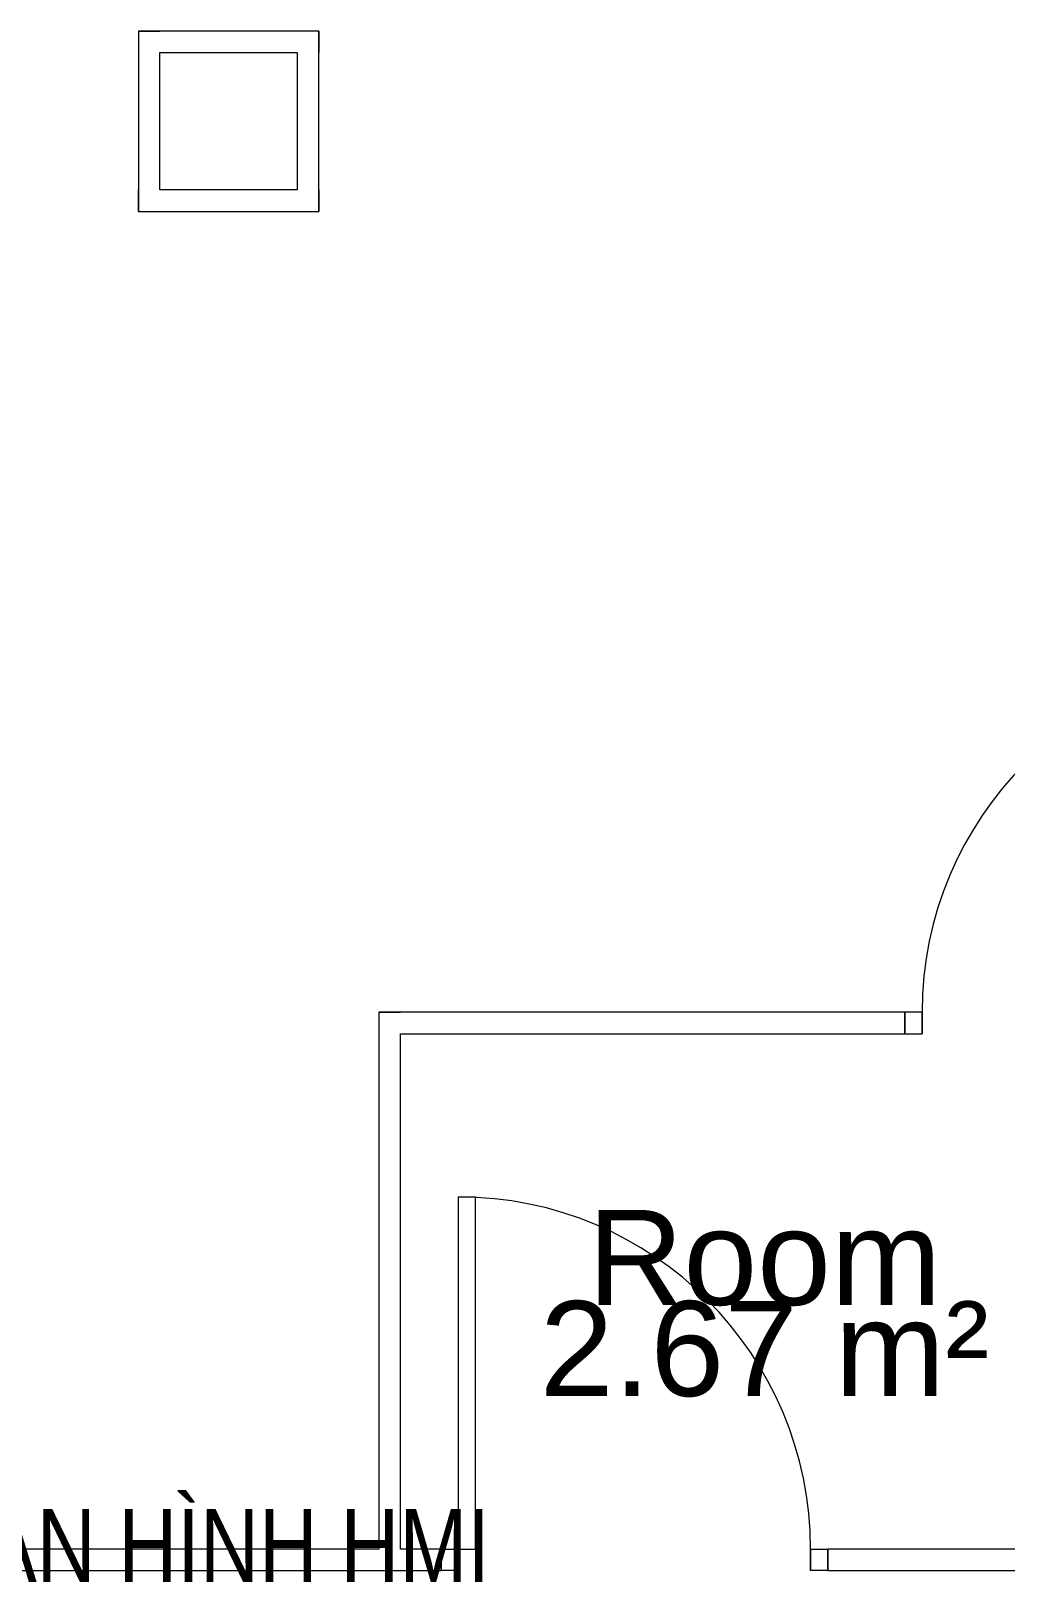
# Model space of a CAD drawing. Header units: millimetres. Extents: x -22227 to 20164, y 15335 to 61747.
# Drawn here: x -7969 to -5698, y 46240 to 49852 of the extents above; entities that cross this region are included whole.
import ezdxf

# ---------------------------------------------------------------- set-up
doc = ezdxf.new("R2010")
doc.units = ezdxf.units.MM
for name, color, linetype, lineweight in [('A-AREA-IDEN', 7, 'Continuous', 9), ('A-DETL-GENF', 7, 'Continuous', 5), ('A-WALL', 7, 'Continuous', 9), ('G-ANNO-TEXT', 7, 'Continuous', 9)]:
    doc.layers.add(name, color=color, linetype=linetype, lineweight=lineweight)
doc.layers.add('A-DOOR', color=5, linetype='Continuous', lineweight=9, true_color=0x0000ff)
doc.styles.add('Arial_1', font='arial.ttf', dxfattribs={"width": 0.8, "height": 170})
doc.styles.add('Arial_3', font='arial.ttf', dxfattribs={"height": 221})

# ---------------------------------------------------------------- blocks, each defined once
blk = doc.blocks.new('Cư_a đơn - _D5 _900x2200__TrongNha-1164426-MẶT BẰNG BỐ TRÍ THIẾT BỊ')
at = {"layer": 'A-DETL-GENF', "color": 253, "lineweight": 9, "true_color": 0xaaaaaa}
for p, q in [((370, 25), (370, 845)), ((410, 845), (370, 845)), ((410, 25), (410, 845)), ((410, 25), (370, 25))]:
    blk.add_line(p, q, dxfattribs=at)
blk.add_arc((410, 25), 820, 90, 180, dxfattribs=at)
at = {"layer": 'A-DOOR', "color": 161, "true_color": 0xaaaaff}
for p, q in [((-410, 25), (-450, 25)), ((-410, -25), (-410, 25)), ((450, 25), (410, 25)), ((410, 25), (410, -25)), ((-450, -25), (-410, -25)), ((410, -25), (450, -25))]:
    blk.add_line(p, q, dxfattribs=at)
at = {"layer": 'A-DOOR', "color": 254, "true_color": 0xccccff}
for p, q in [((-450, 25), (-450, -25)), ((-410, 25), (-450, 25)), ((-410, 25), (-410, -25)), ((410, 25), (410, -25)), ((450, 25), (410, 25)), ((450, -25), (450, 25)), ((-450, -25), (-410, -25)), ((410, -25), (450, -25))]:
    blk.add_line(p, q, dxfattribs=at)
at = {"layer": 'A-DOOR', "color": 254, "true_color": 0xe0e0ff}
for p, q in [((-450, 25), (-450, -25)), ((450, 25), (450, -25))]:
    blk.add_line(p, q, dxfattribs=at)
blk = doc.blocks.new('Cư_a đơn - _D5 _900x2200__TrongNha-1164036-MẶT BẰNG BỐ TRÍ THIẾT BỊ')
at = {"layer": 'A-DETL-GENF', "color": 253, "lineweight": 9, "true_color": 0xaaaaaa}
for p, q in [((410, -25), (370, -25)), ((370, -25), (370, -845)), ((410, -25), (410, -845)), ((410, -845), (370, -845))]:
    blk.add_line(p, q, dxfattribs=at)
blk.add_arc((410, -25), 820, 180, 270, dxfattribs=at)
at = {"layer": 'A-DOOR', "color": 254, "true_color": 0xccccff}
for p, q in [((-450, -25), (-450, 25)), ((-450, 25), (-410, 25)), ((-410, -25), (-410, 25)), ((410, 25), (450, 25)), ((410, -25), (410, 25)), ((450, 25), (450, -25)), ((-410, -25), (-450, -25)), ((450, -25), (410, -25))]:
    blk.add_line(p, q, dxfattribs=at)
at = {"layer": 'A-DOOR', "color": 161, "true_color": 0xaaaaff}
for p, q in [((-450, 25), (-410, 25)), ((-410, 25), (-410, -25)), ((410, -25), (410, 25)), ((410, 25), (450, 25)), ((-410, -25), (-450, -25)), ((450, -25), (410, -25))]:
    blk.add_line(p, q, dxfattribs=at)
at = {"layer": 'A-DOOR', "color": 254, "true_color": 0xe0e0ff}
for p, q in [((-450, -25), (-450, 25)), ((450, -25), (450, 25))]:
    blk.add_line(p, q, dxfattribs=at)
blk = doc.blocks.new('AK-SGS-M3-A_rvt-1-MẶT BẰNG BỐ TRÍ THIẾT BỊ')
at = {"layer": 'A-WALL', "color": 253, "true_color": 0xaaaaaa}
for p, q in [((-7668.6, 49851.9), (-7718.6, 49851.9)), ((-7718.6, 49851.9), (-7718.6, 49481.9)), ((-7298.6, 49851.9), (-7668.6, 49851.9)), ((-7298.6, 49801.9), (-7298.6, 49851.9)), ((-7668.6, 49481.9), (-7668.6, 49801.9)), ((-7668.6, 49801.9), (-7348.6, 49801.9)), ((-7348.6, 49801.9), (-7348.6, 49481.9)), ((-7298.6, 49481.9), (-7298.6, 49801.9)), ((-7718.6, 49481.9), (-7718.6, 49431.9)), ((-7348.6, 49481.9), (-7668.6, 49481.9)), ((-7298.6, 49431.9), (-7298.6, 49481.9)), ((-7718.6, 49431.9), (-7298.6, 49431.9)), ((-7108.6, 47566.9), (-7158.6, 47566.9)), ((-7158.6, 47566.9), (-7158.6, 46316.9)), ((-5933.6, 47566.9), (-7108.6, 47566.9)), ((-5933.6, 47516.9), (-5933.6, 47566.9)), ((-7108.6, 46316.9), (-7108.6, 47516.9)), ((-7108.6, 47516.9), (-5933.6, 47516.9)), ((-7158.6, 46316.9), (-9808.6, 46316.9)), ((-7013.6, 46316.9), (-7108.6, 46316.9)), ((-7013.6, 46266.9), (-7013.6, 46316.9)), ((-4883.6, 46316.9), (-6113.6, 46316.9)), ((-6113.6, 46316.9), (-6113.6, 46266.9)), ((-9808.6, 46266.9), (-7013.6, 46266.9)), ((-6113.6, 46266.9), (-3488.6, 46266.9))]:
    blk.add_line(p, q, dxfattribs=at)
at = {"layer": 'A-WALL', "color": 254, "true_color": 0xcccccc}
for p, q in [((-7718.6, 49851.9), (-7668.6, 49851.9)), ((-7718.6, 49851.9), (-7718.6, 49481.9)), ((-7298.6, 49851.9), (-7668.6, 49851.9)), ((-7298.6, 49851.9), (-7298.6, 49801.9)), ((-7668.6, 49481.9), (-7668.6, 49801.9)), ((-7668.6, 49801.9), (-7348.6, 49801.9)), ((-7348.6, 49801.9), (-7348.6, 49481.9)), ((-7298.6, 49481.9), (-7298.6, 49801.9)), ((-7718.6, 49431.9), (-7718.6, 49481.9)), ((-7348.6, 49481.9), (-7668.6, 49481.9)), ((-7298.6, 49481.9), (-7298.6, 49431.9)), ((-7718.6, 49431.9), (-7298.6, 49431.9)), ((-7158.6, 47566.9), (-7108.6, 47566.9)), ((-7158.6, 47566.9), (-7158.6, 46316.9)), ((-5933.6, 47566.9), (-7108.6, 47566.9)), ((-7108.6, 46316.9), (-7108.6, 47516.9)), ((-7108.6, 47516.9), (-5933.6, 47516.9)), ((-7158.6, 46316.9), (-9058.6, 46316.9)), ((-7013.6, 46316.9), (-7108.6, 46316.9)), ((-4883.6, 46316.9), (-6113.6, 46316.9)), ((-9058.6, 46266.9), (-7013.6, 46266.9)), ((-6113.6, 46266.9), (-3488.6, 46266.9))]:
    blk.add_line(p, q, dxfattribs=at)
at = {"layer": 'A-WALL', "color": 254, "true_color": 0xe0e0e0}
for p, q in [((-5933.6, 47566.9), (-5933.6, 47516.9)), ((-7013.6, 46316.9), (-7013.6, 46266.9)), ((-6113.6, 46266.9), (-6113.6, 46316.9))]:
    blk.add_line(p, q, dxfattribs=at)
at = {"layer": 'A-DOOR', "color": 9, "lineweight": 9, "true_color": 0xaaaad4}
blk.add_blockref('Cư_a đơn - _D5 _900x2200__TrongNha-1164426-MẶT BẰNG BỐ TRÍ THIẾT BỊ', (-5483.6, 47541.9), dxfattribs=at)
at = {"layer": 'A-DOOR', "color": 9, "lineweight": 9, "true_color": 0xaaaad4, "rotation": 180}
blk.add_blockref('Cư_a đơn - _D5 _900x2200__TrongNha-1164036-MẶT BẰNG BỐ TRÍ THIẾT BỊ', (-6563.6, 46291.9), dxfattribs=at)

msp = doc.modelspace()

# ---------------------------------------------------------------- block references
at = {"lineweight": 5}
msp.add_blockref('AK-SGS-M3-A_rvt-1-MẶT BẰNG BỐ TRÍ THIẾT BỊ', (0, 0), dxfattribs=at)

# ---------------------------------------------------------------- texts
at = {"layer": 'A-AREA-IDEN', "char_height": 221, "line_spacing_factor": 0.936439, "style": 'Arial_3'}
for s, insert, width, attachment_point in [('\\pxqc,t9.76923,19.53846,29.30769,39.07692,48.84615,58.61538,68.38462,78.15385,87.92308,97.69231,107.46154,117.23077,127,136.76923,146.53846,156.30769,166.07692,175.84615,185.61538,195.38462,205.15385,214.92308,224.69231,234.46154,244.23077,254,263.76923,273.53846,283.30769,293.07692,302.84615,312.61538;{Room}', (-6260.6, 46882.3), 821.1, 8), ('\\pxqc,t9.76923,19.53846,29.30769,39.07692,48.84615,58.61538,68.38462,78.15385,87.92308,97.69231,107.46154,117.23077,127,136.76923,146.53846,156.30769,166.07692,175.84615,185.61538,195.38462,205.15385,214.92308,224.69231,234.46154,244.23077,254,263.76923,273.53846,283.30769,293.07692,302.84615,312.61538;{2.67 m²}', (-6260.6, 46782.2), 1045.5, 5)]:
    msp.add_mtext(s, dxfattribs=dict(at, insert=insert, width=width, attachment_point=attachment_point))
at = {"layer": 'G-ANNO-TEXT', "color": 1, "true_color": 0xff0000, "insert": (-8240.1, 46410.2), "char_height": 170, "width": 1289.81, "attachment_point": 1, "line_spacing_factor": 0.936439, "style": 'Arial_1'}
msp.add_mtext('\\pxt10.16,20.32,30.48,40.64,50.8,60.96,71.12,81.28,91.44,101.6,111.76,121.92,132.08,142.24,152.4,162.56,172.72,182.88,193.04,203.2,213.36,223.52,233.68,243.84,254,264.16,274.32,284.48,294.64,304.8,314.96,325.12;{MÀN HÌNH HMI}', dxfattribs=at)

doc.saveas('drawing.dxf')
